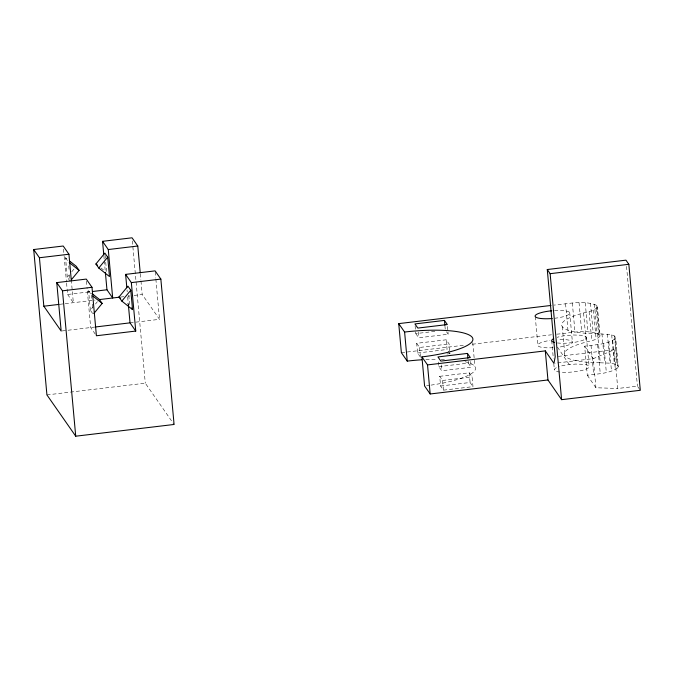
<?xml version="1.0" encoding="UTF-8"?>
<svg xmlns="http://www.w3.org/2000/svg" width="674" height="674" viewBox="0 0 674 674"><rect width="100%" height="100%" fill="white"/><g stroke="black" fill="none" stroke-linecap="round" stroke-linejoin="round"><path stroke-width="0.51" stroke-dasharray="3.37 2.53" d="M615.025 338.904C606.162 344.827 594.847 344.625 584.661 346.192L587.307 375.275C597.493 373.699 608.816 373.901 617.67 367.979L615.025 338.904L615.632 337.362L614.503 335.989L611.697 334.877L597.594 333.664A57.383 12.713 -5.2 0 1 583.566 312.989C588.25 311.523 594.434 311.245 597.434 306.855L596.793 305.398C583.347 299.736 568.056 304.058 554.087 305.086M617.67 367.979L618.285 366.437L615.632 337.362M583.566 312.989L586.212 342.063C590.896 340.597 597.08 340.319 600.079 335.93L597.434 306.855M92.633 313.486L90.358 310.234L92.919 307.125M95.472 304.025L97.393 301.691M70.138 281.235L67.299 277.166L69.22 274.84M71.781 271.74L74.342 268.64M597.594 333.664L600.239 362.738A57.383 12.713 -5.2 0 1 586.212 342.063M639.727 389.471L637.427 386.151L617.755 388.494L614.225 349.73L593.28 358.652L554.972 363.219M66.583 283.131L67.619 294.479L91.428 291.631M60.121 304.269L64.19 303.78M65.21 303.662L95.085 300.099M120.823 297.023L123.881 296.661M127.95 296.172L129.981 295.937M134.05 295.448L142.197 294.479L159.527 319.333L131.042 322.728M62.193 330.942L94.823 327.05M415.108 325.871L415.816 333.622L437.182 331.077M415.816 333.622L418.697 337.767L448.21 334.245L448.033 332.307M420.466 357.153L417.577 353.007L416.692 343.319L446.196 339.797L449.086 343.942L449.971 353.631L446.921 353.993M416.692 343.319L419.582 347.464L449.086 343.942M46.927 394.913L145.289 383.177L174.077 424.468M401.375 352.696L464.976 345.113M472.28 344.237L551.517 334.784M556.732 334.169C570.701 333.133 586.001 328.819 599.439 334.473L600.079 335.93M417.577 353.007L447.081 349.486L446.196 339.797M438.825 366.631L468.337 363.118L471.21 367.254L441.723 370.776L438.825 366.631L438.302 360.809M558.316 356.386L614.225 349.73M439.709 376.319L469.222 372.806L472.112 376.951L472.988 386.64L443.484 390.162L440.594 386.008L439.709 376.319L442.599 380.465L443.484 390.162M442.599 380.465L472.112 376.951M440.594 386.008L470.098 382.495L472.988 386.64M600.155 362.797L610.063 363.168L614.343 363.952L617.148 365.064L618.285 366.437M587.307 375.275L595.926 387.735L617.755 388.494M557.288 342.973L561.004 343.243A17.465 3.867 -5.2 0 0 583.305 340.117A17.465 3.867 -5.2 0 0 580.904 335.231L572.942 334.978L563.936 335.837A17.465 3.867 -5.2 0 0 557.12 337.32M100.873 267.89L104.992 271.159M127.226 303.57L128.877 304.884M67.299 277.166L65.53 257.78L68.596 260.215M90.358 310.234L88.597 290.848L91.066 292.811M446.474 331.76L448.21 334.245M448.235 351.146L449.971 353.631M65.53 257.78L68.369 261.849M88.597 290.848L90.864 294.108M67.619 294.479L73.348 302.693L71.469 282.069M95.261 334.119L90.678 327.547L87.022 287.335M584.661 346.192L593.28 358.652L595.926 387.735M569.303 364.575L557.592 347.312A17.465 3.867 -5.2 0 0 569.05 344.802L571.274 343.732A17.465 3.867 -5.2 0 0 558.106 339.595M626.534 266.407L637.427 386.151M614.503 335.989L617.148 365.064M612.708 340.505L615.354 369.579M611.697 334.877L614.343 363.952M608.849 342.063L611.495 371.138M607.417 334.093L610.063 363.168M603.702 343.462L606.347 372.537M601.958 333.706L604.603 362.781M596.793 305.398L599.439 334.473M596.296 308.456L598.942 337.531M594.426 304.176L597.071 333.251M597.627 344.616L600.273 373.691M593.465 310.082L596.111 339.157M590.483 303.275L593.128 332.358M589.118 311.624L591.764 340.707M591.031 345.433L593.676 374.517M585.234 302.761L587.88 331.835M586.481 337.447L589.127 366.521M579.042 302.668L581.687 331.743M572.336 302.988L574.981 332.071M569.707 312.559L572.352 341.642M565.553 303.721L568.199 332.796M562.284 326.671L564.93 355.754M551.72 340.758L553.32 358.416M553.792 363.606L554.365 369.832M535.257 316.645L537.911 345.72M472.752 342.619L474.926 366.504M470.679 361.441L471.21 367.254M468.16 361.171L468.337 363.118M469.222 372.806L470.098 382.495M447.502 326.494L447.94 331.338M444.966 326.233L445.228 329.139M441.192 364.963L441.723 370.776M418.175 331.953L418.697 337.767M419.582 347.464L420.374 356.184M155.214 271.9L155.778 278.092M155.871 279.12L159.527 319.333M140.318 273.855L140.883 280.039M140.976 281.075L142.197 294.479M132.34 240.938L145.289 383.177M128.776 295.338L129.61 304.522M127.015 289.854L127.209 291.918M127.672 297.074L128.422 305.322M105.06 255.126L105.338 258.184M105.708 262.27L106.543 271.445M103.863 255.758L104.234 259.878M104.335 260.914L105.27 271.226M91.437 294.917L91.807 299.003M92.271 304.1L92.641 308.178M86.457 281.151L86.929 286.298M68.748 265.935L69.119 270.013M69.582 275.11L69.953 279.196M63.491 249.11L64.047 255.294M64.148 256.322L66.49 282.103M553.051 347.717A17.465 3.867 -5.2 0 1 537.801 345.526A17.465 3.867 -5.2 0 1 550.001 340.412M556.353 367.701A17.465 3.867 -5.2 0 0 559.942 372.056L563.649 372.318A17.465 3.867 -5.2 0 0 585.95 369.192A17.465 3.867 -5.2 0 0 583.558 364.305L575.588 364.061L566.59 364.912A17.465 3.867 -5.2 0 0 558.973 366.648M554.559 310.562A17.465 3.867 -5.2 0 1 568.629 314.648L566.404 315.727A17.465 3.867 -5.2 0 1 554.946 318.238M465.001 361.727A59.876 13.269 -5.2 0 1 430.694 385.166M429.683 385.309A59.876 13.269 -5.2 0 1 426.625 385.722M425.892 359.554A59.876 13.269 -5.2 0 1 436.954 359.259M441.209 359.293A59.876 13.269 -5.2 0 1 444.436 359.377"/><path stroke-width="1.01" d="M71.419 279.685L79.094 270.367L76.263 266.314L69.363 260.83M95.927 263.964L104.874 253.087L107.714 257.156L109.474 276.542L98.758 268.025L95.927 263.964L97.578 265.27M98.758 268.025L107.714 257.156M93.838 313.528L102.153 303.435L99.314 299.366L91.891 293.468M118.986 297.023L127.934 286.155L130.781 290.224L132.542 309.61L121.826 301.093L118.986 297.023L120.629 298.329M121.826 301.093L130.781 290.224M126.83 287.798L125.608 274.394L155.121 270.872L160.85 279.087L174.077 424.468L75.724 436.196L46.927 394.913L33.7 249.532L63.204 246.018L68.933 254.233L71.377 281.041M103.771 254.721L102.549 241.326L132.053 237.804L137.782 246.018L140.226 272.827M33.7 249.532L39.429 257.746L68.933 254.233M102.549 241.326L108.278 249.54L137.782 246.018M39.429 257.746L43.835 306.207L61.174 331.06L56.759 282.608L86.272 279.087L92.001 287.301L96.407 335.762L135.752 331.069L131.337 282.608L125.608 274.394M56.759 282.608L62.488 290.823L92.001 287.301M131.337 282.608L160.85 279.087M92.464 291.513L106.955 289.778L112.684 297.992L108.278 249.54M43.835 306.207L59.101 304.387M99.23 299.601L119.812 297.15M545.308 350.884L553.944 363.345L555.207 356.757L547.271 269.533L625.961 260.156L628.834 264.301L640.3 390.297L561.602 399.674L547.954 379.959L545.308 350.884L427.527 364.904L421.932 356.891A59.876 13.269 -5.2 0 0 472.28 337.43A59.876 13.269 -5.2 0 0 404.602 332.038L398.73 323.621L550.953 305.465M95.86 326.924L130.023 322.854L135.752 331.069M547.271 269.533L550.136 273.678L628.834 264.301M444.436 320.411L414.931 323.933L417.821 328.078L447.325 324.556L444.436 320.411L444.874 325.256M467.453 353.42L437.948 356.934L440.838 361.087L470.326 357.565L467.453 353.42L467.899 358.265M421.932 356.891L424.586 385.975L430.172 393.978L547.954 379.959M69.195 262.506L79.094 270.367M93.088 296.231L102.153 303.435M421.789 359.781A59.876 13.269 -5.2 0 0 407.248 361.112L401.375 352.696L398.73 323.621M131.405 307.984L132.542 309.61M550.136 273.678L561.602 399.674M427.527 364.904L430.172 393.978M404.602 332.038L407.248 361.112M128.422 305.322L130.023 322.854M105.363 272.254L106.955 289.778M62.488 290.823L75.724 436.196M552.217 318.507A17.465 3.867 -5.2 0 1 535.089 316.148A17.465 3.867 -5.2 0 1 551.829 310.773M554.39 342.451A17.465 3.867 -5.2 0 1 553.699 338.626"/></g></svg>
